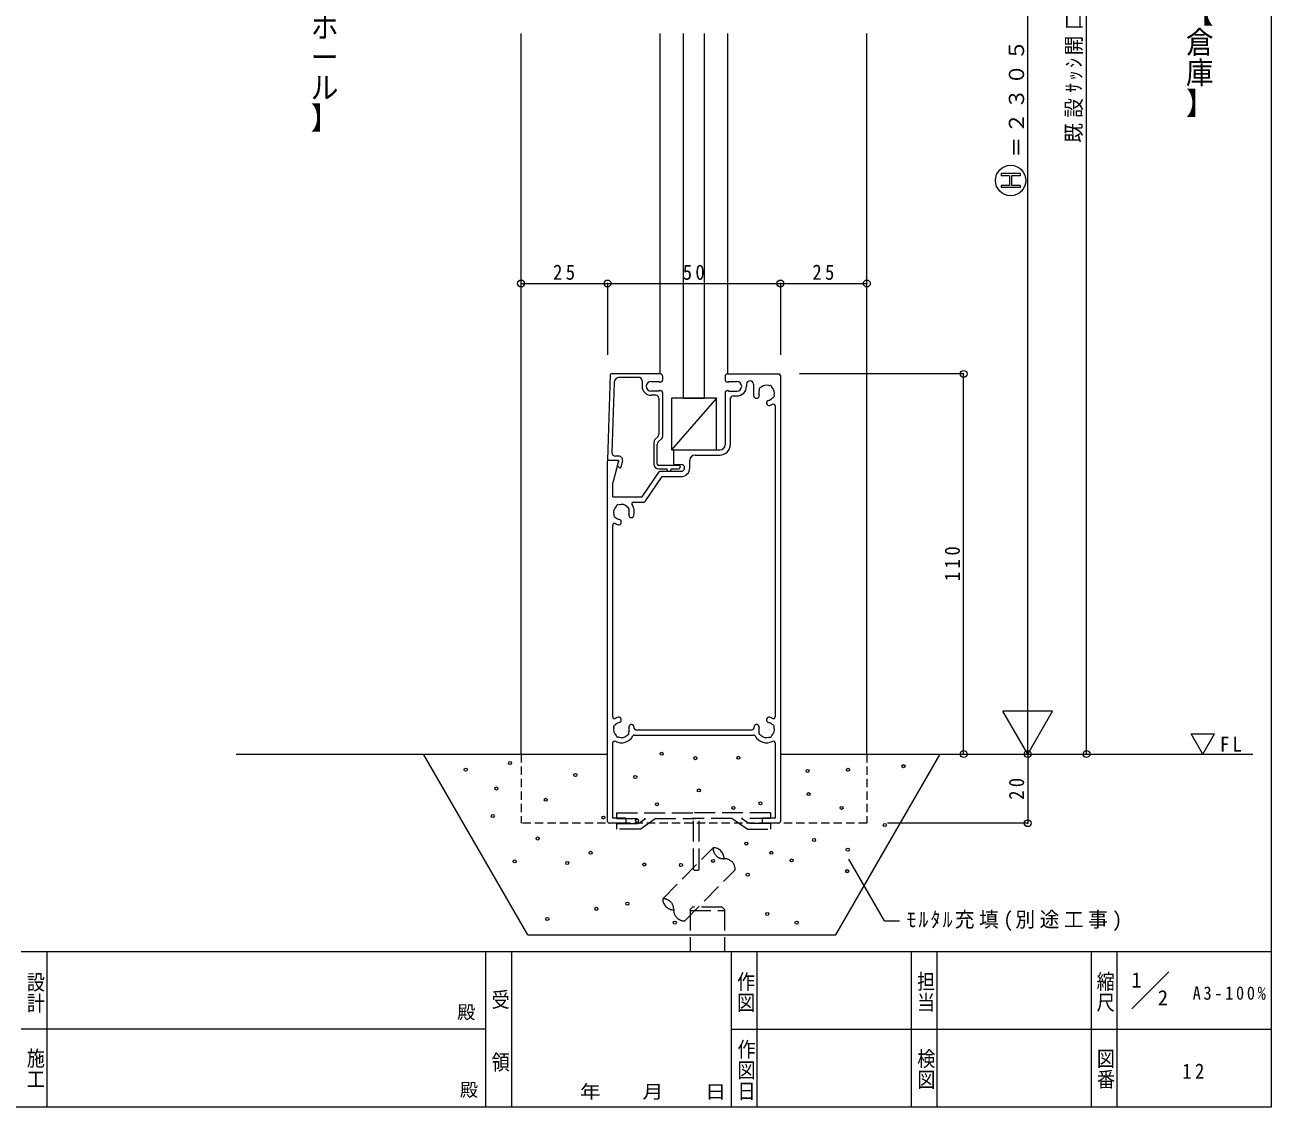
# Model space of a CAD drawing. Units: millimetres at full size, sheet at 1:2. Extents: x -822 to 1661, y -568 to -21.
# Drawn here: x 1281.1 to 1641.6, y -567.8 to -254.7 of the extents above; entities that cross this region are included whole.
import ezdxf
from ezdxf.enums import TextEntityAlignment as Align

# ---------------------------------------------------------------- set-up
doc = ezdxf.new("R2010")
doc.units = ezdxf.units.MM
doc.header["$LTSCALE"] = 2
doc.header["$PDMODE"] = 32
doc.header["$PDSIZE"] = 2
doc.linetypes.add('DASHED1', pattern=[1.8, 1.2, -0.6])
doc.linetypes.add('DASHED3', pattern=[4, 3, -1])
for name, color, linetype, lineweight in [('0-0_free', 7, 'Continuous', 15), ('2-0_0', 7, 'Continuous', 18), ('2-4_ADD_LINE', 7, 'Continuous', 15), ('2-D', 4, 'Continuous', 9), ('F-E', 5, 'Continuous', 9)]:
    doc.layers.add(name, color=color, linetype=linetype, lineweight=lineweight)
doc.styles.add('@ＭＳ ゴシック', font='')
doc.styles.add('ＭＳ ゴシック', font='')
doc.styles.get('@ＭＳ ゴシック').set_extended_font_data('@MS Gothic')
doc.styles.get('ＭＳ ゴシック').set_extended_font_data('MS Gothic')

# ---------------------------------------------------------------- blocks, each defined once
blk = doc.blocks.new('FBR701n.')
at = {"layer": '0-0_free'}
for p, q in [((1.581, 55.819), (0, 6.4)), ((30.4, 56.4), (2.181, 56.4)), ((3.844, 51.496), (2.544, 10.864)), ((6.843, 54.4), (18, 54.4)), ((20, 52.4), (20, 49.2)), ((25.2, 52), (30, 52)), ((32, 53.2), (32, 54.8)), ((30, 46.4), (25.2, 46.4)), ((28, 44), (25.2, 44)), ((32, 20.428), (32, 45.2)), ((29.6, 42.4), (29.6, 21.423)), ((26.8, 16.966), (26.8, 4.2)), ((29.014, 20.008), (27.386, 18.38)), ((28.8, 4.2), (28.8, 15.572)), ((29.386, 16.986), (31.414, 19.014)), ((6.4, 8.8), (4.543, 8.8)), ((5.596, 3.4), (6.821, 2.175)), ((7.825, 2.444), (8.718, 5.779)), ((41.4, 3.4), (29.6, 3.4)), ((29.6, 1.4), (34.4, 1.4)), ((34.4, 1.4), (34.4, 1)), ((35.4, 0), (35.8, 0)), ((36.8, 1.4), (41, 1.4)), ((36.8, 1), (36.8, 1.4)), ((42, 2.8), (42, 2.4))]:
    blk.add_line(p, q, dxfattribs=at)
for points in [[(30, 52), (30, 51.6), (30.4, 51.6)], [(30.4, 46.8), (30, 46.8), (30, 46.4)], [(0, 6.4), (6.4, 6.4), (5.596, 3.4)]]:
    blk.add_lwpolyline(points, dxfattribs=at)
for centre, radius, start, end in [((2.181, 55.8), 0.6, 90, 178.16716), ((6.843, 51.4), 3, 90, 178.16716), ((18, 52.4), 2, 0, 90), ((25.2, 49.2), 2.8, 90, 270), ((30.4, 54.8), 1.6, 360, 90), ((30.4, 53.2), 1.6, 270, 0), ((25.2, 49.2), 5.2, 180, 270), ((28, 42.4), 1.6, 0, 90), ((30.4, 45.2), 1.6, 0, 90), ((28.8, 16.966), 2, 135, 180), ((30.8, 15.572), 2, 135, 180), ((27.6, 21.423), 2, 315, 0), ((30, 20.428), 2, 315, 0), ((4.543, 10.8), 2, 178.16716, 270), ((6.4, 6.4), 2.4, 345, 90), ((7.245, 2.6), 0.6, 225, 345), ((29.6, 4.2), 2.8, 180, 270), ((29.6, 4.2), 0.8, 180, 270), ((35.4, 1), 1, 180, 270), ((35.8, 1), 1, 270, 0), ((41, 2.4), 1, 270, 0), ((41.4, 2.8), 0.6, 0, 90)]:
    blk.add_arc(centre, radius, start, end, dxfattribs=at)
blk = doc.blocks.new('FBR109n.')
at = {"layer": '0-0_free'}
for p, q in [((69.6, 260), (99, 260)), ((68, 258.4), (68, 256.8)), ((70, 255.6), (74.8, 255.6)), ((80.4, 253.95), (80.4, 252.8)), ((84.5, 253.95), (84.5, 247.443)), ((93.328, 253.3), (94.133, 253.321)), ((94.675, 253.007), (95.06, 252.3)), ((100, 259), (100, 1)), ((68, 248.8), (68, 219)), ((70, 250), (74.8, 250)), ((71, 245.6), (71, 219)), ((72.6, 247.2), (74.8, 247.2)), ((87.679, 251.133), (87.7, 250.328)), ((88.7, 252.06), (87.993, 251.675)), ((96.007, 246.325), (95.3, 245.94)), ((96.3, 247.672), (96.321, 246.867)), ((97, 241.5), (97, 61.5)), ((0, 1), (0, 209.4)), ((0.6, 210), (6, 210)), ((6.386, 209.496), (3, 196.858)), ((38.2, 215.4), (38.2, 208.2)), ((38.8, 216), (65, 216)), ((47.6, 205.6), (47.6, 210)), ((50.6, 213), (65, 213)), ((20, 188.8), (29.822, 203.336)), ((30.319, 203.6), (42.6, 203.6)), ((38.8, 207.6), (42.6, 207.6)), ((3, 188.8), (3, 196.858)), ((21.772, 186.064), (31.594, 200.6)), ((31.594, 200.6), (42.6, 200.6)), ((3, 188.8), (20, 188.8)), ((4.94, 183.3), (5.325, 184.007)), ((5.867, 184.321), (6.672, 184.3)), ((11.3, 183.06), (12.007, 182.675)), ((12.321, 182.133), (12.3, 181.328)), ((15.015, 185.8), (21.275, 185.8)), ((3.7, 178.672), (3.679, 177.867)), ((3.993, 177.325), (4.7, 176.94)), ((3, 61.5), (3, 172.5)), ((3.7, 55.328), (3.679, 56.133)), ((3.993, 56.675), (4.7, 57.06)), ((5.325, 49.993), (4.94, 50.7)), ((11.3, 50.94), (12.007, 51.325)), ((12.321, 51.867), (12.3, 52.672)), ((15.5, 51), (84.5, 51)), ((16.441, 54), (83.559, 54)), ((87.679, 51.867), (87.7, 52.672)), ((88.7, 50.94), (87.993, 51.325)), ((94.675, 49.993), (95.06, 50.7)), ((96.007, 56.675), (95.3, 57.06)), ((96.3, 55.328), (96.321, 56.133)), ((3, 3), (3, 46.5)), ((6.672, 49.7), (5.867, 49.679)), ((93.328, 49.7), (94.133, 49.679)), ((97, 46.5), (97, 3)), ((9.9, 0), (1, 0)), ((9.9, 3), (3, 3)), ((10.5, 2.4), (10.5, 0.6)), ((89.5, 2.4), (89.5, 0.6)), ((97, 3), (90.1, 3)), ((99, 0), (90.1, 0))]:
    blk.add_line(p, q, dxfattribs=at)
for points in [[(69.6, 255.2), (70, 255.2), (70, 255.6)], [(69.6, 250.4), (70, 250.4), (70, 250)]]:
    blk.add_lwpolyline(points, dxfattribs=at)
for centre, radius, start, end in [((69.6, 258.4), 1.6, 90, 180), ((99, 259), 1, 0, 90), ((69.6, 256.8), 1.6, 180, 270), ((74.8, 252.8), 2.8, 270, 90), ((74.8, 252.8), 5.6, 270, 0), ((82.45, 253.95), 2.05, 0, 180), ((92, 249), 4.5, 72.83959, 137.16041), ((94.148, 252.721), 0.6, 28.51179, 91.48821), ((69.6, 248.8), 1.6, 90, 180), ((72.6, 245.6), 1.6, 90, 180), ((86.101, 247.443), 1.601, 180, 14.78639), ((92, 249), 4.5, 162.83959, 194.78639), ((88.279, 251.148), 0.6, 118.51179, 181.48821), ((92, 249), 4.5, 284.47751, 317.16041), ((92, 249), 4.5, 342.83959, 47.16041), ((95.721, 246.852), 0.6, 298.51179, 1.48821), ((93.5, 243.191), 1.5, 104.47751, 284.47751), ((92, 249), 7.5, 284.47751, 298.07249), ((96, 241.5), 1, 0, 118.07249), ((65, 219), 6, 270, 0), ((65, 219), 3, 270, 0), ((0.6, 209.4), 0.6, 90, 180), ((6, 209.6), 0.4, 345, 90), ((38.8, 215.4), 0.6, 90, 180), ((50.6, 210), 3, 90, 180), ((30.319, 203), 0.6, 90, 145.95406), ((38.8, 208.2), 0.6, 180, 270), ((42.6, 205.6), 2, 270, 90), ((42.6, 205.6), 5, 270, 0), ((8, 180), 4.5, 132.83959, 197.16041), ((5.852, 183.721), 0.6, 88.51179, 151.48821), ((8, 180), 4.5, 42.83959, 107.16041), ((11.721, 182.148), 0.6, 358.51179, 61.48821), ((8, 180), 4.5, 344.47751, 17.16041), ((15.015, 184.8), 1, 90, 214.38187), ((8, 180), 7.5, 344.47751, 34.38187), ((21.275, 186.4), 0.6, 270, 325.95406), ((4, 172.5), 1, 61.92751, 180), ((4.279, 177.852), 0.6, 178.51179, 241.48821), ((8, 180), 7.5, 241.92751, 255.52249), ((8, 180), 4.5, 222.83959, 255.52249), ((6.5, 174.191), 1.5, 255.52249, 75.52249), ((13.781, 178.394), 1.5, 164.47751, 344.47751), ((4, 61.5), 1, 180, 298.07249), ((8, 54), 7.5, 104.47751, 118.07249), ((8, 54), 4.5, 104.47751, 137.16041), ((6.5, 59.809), 1.5, 284.47751, 104.47751), ((93.5, 59.809), 1.5, 75.52249, 255.52249), ((92, 54), 4.5, 42.83959, 75.52249), ((92, 54), 7.5, 61.92751, 75.52249), ((96, 61.5), 1, 241.92751, 0), ((8, 54), 4.5, 162.83959, 227.16041), ((4.279, 56.148), 0.6, 118.51179, 181.48821), ((8, 54), 7.5, 241.92751, 331.92751), ((8, 54), 4.5, 252.83959, 317.16041), ((11.721, 51.852), 0.6, 298.51179, 1.48821), ((13.781, 55.606), 1.5, 15.52249, 195.52249), ((8, 54), 4.5, 342.83959, 15.52249), ((15.5, 50), 1, 90, 151.92751), ((8, 54), 7.5, 6.75633, 15.52249), ((16.441, 55), 1, 186.75633, 270), ((83.559, 55), 1, 270, 353.24367), ((84.5, 50), 1, 28.07249, 90), ((92, 54), 7.5, 164.47751, 173.24367), ((86.219, 55.606), 1.5, 344.47751, 164.47751), ((92, 54), 7.5, 208.07249, 298.07249), ((92, 54), 4.5, 164.47751, 197.16041), ((88.279, 51.852), 0.6, 178.51179, 241.48821), ((92, 54), 4.5, 222.83959, 287.16041), ((92, 54), 4.5, 312.83959, 17.16041), ((95.721, 56.148), 0.6, 358.51179, 61.48821), ((4, 46.5), 1, 61.92751, 180), ((5.852, 50.279), 0.6, 208.51179, 271.48821), ((94.148, 50.279), 0.6, 268.51179, 331.48821), ((96, 46.5), 1, 0, 118.07249), ((1, 1), 1, 180, 270), ((9.9, 2.4), 0.6, 0, 90), ((9.9, 0.6), 0.6, 270, 0), ((90.1, 2.4), 0.6, 90, 180), ((90.1, 0.6), 0.6, 180, 270), ((99, 1), 1, 270, 0)]:
    blk.add_arc(centre, radius, start, end, dxfattribs=at)

msp = doc.modelspace()

# ---------------------------------------------------------------- linework, layer by layer
at = {"layer": '2-0_0'}
msp.add_line((1471.634, -362.637), (1477.634, -362.637), dxfattribs=at)
msp.add_lwpolyline([(1481.134, -362.637), (1468.134, -377.637), (1481.134, -377.637)], close=True, dxfattribs=at)
msp.add_lwpolyline([(1481.134, -362.637), (1468.134, -362.637), (1468.134, -377.637)], dxfattribs=at)
at = {"layer": '2-4_ADD_LINE', "color": 4, "lineweight": 5}
for p, q in [((1464.834, -355.637), (1464.834, -257.177)), ((1484.434, -355.637), (1484.434, -257.177))]:
    msp.add_line(p, q, dxfattribs=at)
at = {"layer": '2-4_ADD_LINE', "color": 3, "lineweight": 9}
for p, q in [((1571.184, -465.637), (1571.184, -485.637)), ((1571.184, -485.637), (1530.634, -485.637))]:
    msp.add_line(p, q, dxfattribs=at)
at = {"layer": '2-4_ADD_LINE', "color": 5, "linetype": 'DASHED3', "lineweight": 9}
for p, q in [((1465.584, -507.525), (1480.178, -492.722)), ((1471.948, -513.889), (1486.542, -499.086))]:
    msp.add_line(p, q, dxfattribs=at)
for centre, radius, start, end in [((1483.164, -492.918), 2.992, 176.2429, 273.75621), ((1480.176, -495.906), 3.184, 0.03918, 89.9617), ((1483.457, -498.989), 3.087, 358.21138, 91.78679), ((1465.78, -510.511), 2.992, 356.24379, 93.7571), ((1468.768, -507.523), 3.184, 180.0383, 269.96082), ((1471.852, -510.803), 3.087, 178.21321, 271.78862)]:
    msp.add_arc(centre, radius, start, end, dxfattribs=at)
at = {"layer": '2-4_ADD_LINE', "color": 5}
msp.add_point((1571.184, -485.637), dxfattribs=at)
at = {"layer": '2-D', "color": 3}
for p, q in [((1588.184, -465.637), (1588.184, -56.47)), ((1571.184, -465.637), (1571.184, -86.47)), ((1424.634, -329.488), (1449.634, -329.488)), ((1449.634, -329.488), (1499.634, -329.488)), ((1449.634, -329.488), (1449.634, -350.137)), ((1499.634, -329.488), (1499.634, -350.137)), ((1499.634, -329.488), (1524.634, -329.488)), ((1552.612, -355.637), (1505.134, -355.637)), ((1552.612, -465.637), (1552.612, -355.637)), ((1578.373, -453.186), (1563.995, -453.186)), ((1571.184, -465.637), (1563.995, -453.186)), ((1571.184, -465.637), (1578.373, -453.186))]:
    msp.add_line(p, q, dxfattribs=at)
at = {"layer": '2-D', "lineweight": 5}
for p, q in [((1424.634, -465.637), (1424.634, -257.177)), ((1524.634, -465.637), (1524.634, -257.177))]:
    msp.add_line(p, q, dxfattribs=at)
at = {"layer": '2-D', "color": 1}
for p, q in [((1471.634, -362.637), (1471.634, -257.177)), ((1477.634, -362.637), (1477.634, -257.177))]:
    msp.add_line(p, q, dxfattribs=at)
at = {"layer": '2-D', "color": 6}
for p, q in [((1563.499, -297.697), (1563.499, -298.296)), ((1568.951, -297.697), (1563.499, -297.697)), ((1565.926, -298.296), (1563.499, -298.296)), ((1565.926, -298.296), (1565.926, -301.092)), ((1568.951, -298.296), (1566.525, -298.296)), ((1566.525, -298.296), (1566.525, -301.092)), ((1568.951, -297.697), (1568.951, -298.296)), ((1563.499, -301.092), (1563.499, -301.691)), ((1565.926, -301.092), (1563.499, -301.092)), ((1568.951, -301.691), (1563.499, -301.691)), ((1568.951, -301.092), (1566.525, -301.092)), ((1568.951, -301.092), (1568.951, -301.691))]:
    msp.add_line(p, q, dxfattribs=at)
at = {"layer": '2-D', "color": 2, "lineweight": 15}
for p, q in [((1621.846, -465.637), (1618.471, -459.791)), ((1618.471, -459.791), (1625.221, -459.791)), ((1621.846, -465.637), (1625.221, -459.791)), ((1342.184, -465.637), (1449.634, -465.637)), ((1426.615, -517.934), (1396.422, -465.637)), ((1499.634, -465.637), (1636.297, -465.637)), ((1515.691, -517.934), (1545.885, -465.637)), ((1426.615, -517.934), (1515.691, -517.934))]:
    msp.add_line(p, q, dxfattribs=at)
at = {"layer": '2-D', "linetype": 'DASHED1', "lineweight": 5}
for p, q in [((1424.634, -465.637), (1424.634, -485.637)), ((1524.634, -465.637), (1524.634, -485.637)), ((1524.634, -485.637), (1424.634, -485.637))]:
    msp.add_line(p, q, dxfattribs=at)
at = {"layer": '2-D', "color": 5, "linetype": 'DASHED3'}
for p, q in [((1452.262, -482.643), (1452.262, -484.243)), ((1452.262, -482.643), (1475.006, -482.643)), ((1496.774, -482.643), (1474.03, -482.643)), ((1496.774, -482.643), (1496.774, -484.243)), ((1452.262, -484.243), (1460.664, -484.243)), ((1452.262, -485.743), (1458.545, -485.743)), ((1452.262, -485.743), (1452.262, -487.343)), ((1458.545, -485.743), (1460.664, -484.243)), ((1459.053, -487.343), (1463.434, -484.243)), ((1463.434, -484.243), (1475.006, -484.243)), ((1485.602, -484.243), (1474.03, -484.243)), ((1474.518, -498.943), (1474.518, -484.243)), ((1476.118, -498.943), (1476.118, -484.243)), ((1489.982, -487.343), (1485.602, -484.243)), ((1490.491, -485.743), (1488.372, -484.243)), ((1496.774, -484.243), (1488.372, -484.243)), ((1496.774, -485.743), (1490.491, -485.743)), ((1496.774, -485.743), (1496.774, -487.343)), ((1459.053, -487.343), (1452.262, -487.343)), ((1489.982, -487.343), (1496.774, -487.343)), ((1474.818, -499.243), (1475.818, -499.243)), ((1473.508, -510.645), (1474.215, -509.938)), ((1473.508, -510.645), (1473.508, -522.776)), ((1473.508, -510.938), (1483.508, -510.938)), ((1482.801, -509.938), (1474.215, -509.938)), ((1482.801, -509.938), (1483.508, -510.645)), ((1483.508, -510.645), (1483.508, -522.776))]:
    msp.add_line(p, q, dxfattribs=at)
at = {"layer": '2-D', "color": 134}
for q in [(1519.47, -496.057), (1534.06, -513.849)]:
    msp.add_line((1529.743, -513.849), q, dxfattribs=at)
at = {"layer": '2-D', "color": 6}
msp.add_circle((1566.225, -299.694), 4.393, dxfattribs=at)
at = {"layer": '2-D', "lineweight": 5}
for centre in [(1421.454, -468.231), (1465.301, -465.552), (1475.011, -466.823), (1487.497, -466.708), (1408.622, -470.149), (1440.33, -471.679), (1457.671, -472.257), (1507.496, -470.523), (1519.172, -470.176), (1535.241, -469.135), (1417.472, -475.606), (1476.039, -476.156), (1431.779, -478.866), (1507.785, -477.228), (1463.955, -480.148), (1486.057, -481.211), (1493.864, -479.874), (1517.327, -481.211), (1416.44, -483.571), (1448.446, -484.013), (1458.181, -484.898), (1529.819, -486.181), (1429.406, -490.06), (1509.362, -490.503), (1444.759, -494.19), (1489.745, -491.536), (1496.972, -494.19), (1519.096, -493.305), (1422.782, -496.698), (1437.974, -497.155), (1460.246, -497.583), (1470.865, -497.745), (1480.158, -496.55), (1502.872, -496.418), (1490.187, -500.548), (1518.949, -499.515), (1446.381, -510.415), (1455.378, -508.94), (1495.82, -511.909), (1432.222, -513.365), (1469.095, -514.397), (1504.347, -514.397)]:
    msp.add_circle(centre, 0.442, dxfattribs=at)
at = {"layer": '2-D', "color": 5, "linetype": 'DASHED3'}
for centre, start, end in [((1474.818, -498.943), 180, 270), ((1475.818, -498.943), 270, 0)]:
    msp.add_arc(centre, 0.3, start, end, dxfattribs=at)
at = {"layer": '2-D', "color": 5}
for p in [(1424.634, -329.488), (1449.634, -329.488), (1499.634, -329.488), (1524.634, -329.488), (1552.612, -355.637), (1552.612, -465.637), (1571.184, -465.637), (1588.184, -465.637)]:
    msp.add_point(p, dxfattribs=at)
at = {"layer": 'F-E'}
for p, q in [((1641.556, -21.451), (1641.556, -567.776)), ((1280.006, -522.776), (1414.356, -522.776)), ((1414.356, -522.776), (1589.489, -522.776)), ((1421.856, -522.776), (1421.856, -567.776)), ((1485.356, -522.776), (1485.356, -567.776)), ((1492.856, -522.776), (1492.856, -567.776)), ((1537.422, -522.776), (1537.422, -567.776)), ((1544.922, -522.776), (1544.922, -567.776)), ((1589.489, -522.776), (1641.556, -522.776)), ((1611.983, -528.659), (1601.248, -539.393)), ((1414.356, -545.276), (1280.006, -545.276)), ((1485.356, -545.276), (1589.489, -545.276)), ((1589.489, -545.276), (1641.556, -545.276)), ((1641.556, -567.776), (857.556, -567.776))]:
    msp.add_line(p, q, dxfattribs=at)
for points in [[(1287.506, -522.776), (1287.506, -545.276), (1287.506, -567.776)], [(1414.356, -522.776), (1414.356, -545.276), (1414.356, -567.776)], [(1589.489, -522.776), (1589.489, -545.276), (1589.489, -567.776)], [(1596.989, -522.776), (1596.989, -545.276), (1596.989, -567.776)]]:
    msp.add_lwpolyline(points, dxfattribs=at)

# ---------------------------------------------------------------- block references
at = {"layer": '2-0_0', "xscale": 0.5, "yscale": 0.5}
for name, p in [('FBR701n.', (1449.634, -383.837)), ('FBR109n.', (1449.634, -485.637))]:
    msp.add_blockref(name, p, dxfattribs=at)

# ---------------------------------------------------------------- texts
at = {"layer": '2-4_ADD_LINE', "style": '@ＭＳ ゴシック', "width": 1.1}
for s, p in [('【ホール】', (1362.996, -241.877)), ('【倉庫】', (1616.131, -246.377))]:
    msp.add_text(s, height=5.865, rotation=270, dxfattribs=at).set_placement(p, align=Align.BOTTOM_LEFT)
at = {"layer": '2-4_ADD_LINE', "insert": (1570.184, -478.887), "char_height": 4.399, "attachment_point": 7, "rotation": 90, "style": 'ＭＳ ゴシック'}
msp.add_mtext('\\T1.36;\\W0.9;20', dxfattribs=at)
at = {"layer": '2-D', "color": 7, "char_height": 4.399, "attachment_point": 7, "rotation": 90, "style": 'ＭＳ ゴシック'}
for s, insert in [('\\T1.27;\\W0.95;既設ｻｯｼ開口=2335', (1587.184, -288.804)), ('\\T1.17;＝２３０５', (1570.184, -293.054)), ('\\T1.38;\\W0.9;110', (1551.612, -415.637))]:
    msp.add_mtext(s, dxfattribs=dict(at, insert=insert))
at = {"layer": '2-D', "color": 7, "char_height": 4.399, "attachment_point": 7, "style": 'ＭＳ ゴシック'}
for s, insert in [('\\T1.36;\\W0.9;25', (1433.884, -328.488)), ('\\T1.36;\\W0.9;50', (1471.384, -328.488)), ('\\T1.36;\\W0.9;25', (1508.884, -328.488)), ('\\T1.36;\\W0.9;FL', (1626.761, -464.974)), ('\\T1.23;\\W0.95;ﾓﾙﾀﾙ充填(別途工事)', (1536.06, -516.849))]:
    msp.add_mtext(s, dxfattribs=dict(at, insert=insert))
at = {"layer": 'F-E', "color": 7, "style": '@ＭＳ ゴシック', "width": 1.15}
for s, p in [('設計', (1281.144, -528.578)), ('作図', (1486.548, -528.434)), ('担当', (1538.625, -528.35)), ('縮尺', (1590.576, -528.381)), ('受\u3000\u3000領', (1415.578, -533.606)), ('施工', (1281.124, -550.559)), ('作図日', (1486.698, -547.978)), ('検図', (1538.694, -550.712)), ('図番', (1590.647, -550.647))]:
    msp.add_text(s, height=3.849, rotation=270, dxfattribs=at).set_placement(p, align=Align.BOTTOM_LEFT)
at = {"layer": 'F-E', "color": 7, "style": 'ＭＳ ゴシック'}
for s, height, p in [('1', 4.399, (1601.149, -534.499)), ('2', 4.399, (1608.782, -539.663)), ('殿', 3.849, (1406.151, -543.421)), ('殿', 3.849, (1406.938, -565.854))]:
    msp.add_text(s, height=height, dxfattribs=at).set_placement(p, align=Align.BOTTOM_LEFT)
at = {"layer": 'F-E', "color": 7, "style": 'ＭＳ ゴシック', "width": 1.15}
msp.add_text('年\u3000\u3000月\u3000\u3000日', height=3.849, dxfattribs=at).set_placement((1441.64, -566.402), align=Align.BOTTOM_LEFT)
at = {"layer": 'F-E', "color": 7, "attachment_point": 7, "style": 'ＭＳ ゴシック'}
for s, insert, char_height in [('\\T1.33;\\W0.9;A3-100%', (1618.873, -536.772), 3.849), ('\\T1.36;\\W0.9;12', (1615.891, -559.575), 4.399)]:
    msp.add_mtext(s, dxfattribs=dict(at, insert=insert, char_height=char_height))

doc.saveas('drawing.dxf')
